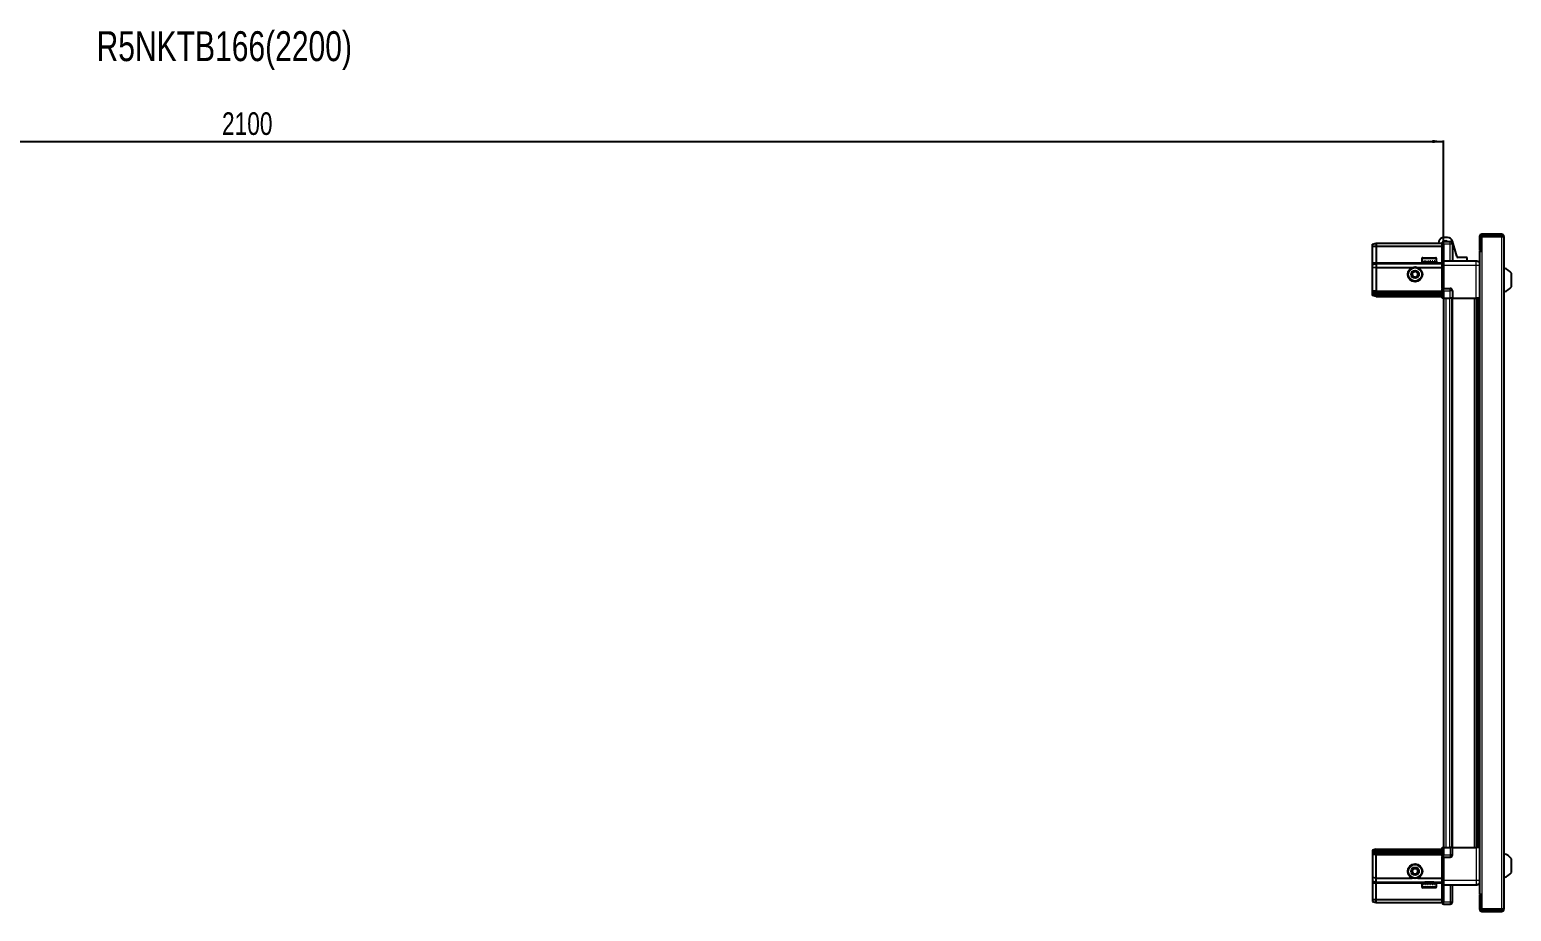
# Model space of a CAD drawing. Header units: millimetres. Extents: x 1132 to 7268, y -1337 to 1928.
# Drawn here: x 4043 to 5352, y 1148 to 1928 of the extents above; entities that cross this region are included whole.
import ezdxf

# ---------------------------------------------------------------- set-up
doc = ezdxf.new("R2010")
doc.units = ezdxf.units.MM
doc.layers.add('FORMAT', color=7, linetype='Continuous')
doc.styles.add('SLDTEXTSTYLE0', font='TXT', dxfattribs={"width": 0.75})
doc.dimstyles.new('SLDDIMSTYLE0', dxfattribs={"dimtxt": 20, "dimasz": 10, "dimexe": 0, "dimexo": 0.0625, "dimgap": 5, "dimtad": 2, "dimdec": 1, "dimrnd": 1e-09, "dimzin": 12, "dimdsep": 46, "dimtxsty": 'SLDTEXTSTYLE0', "dimsah": 1, "dimcen": 0.09, "dimadec": 0, "dimazin": 3, "dimtfac": 1, "dimtofl": 0, "dimtmove": 0, "dimatfit": 3, "dimfxl": 0, "dimfrac": 2, "dimtolj": 1, "dimtzin": 12, "dimarcsym": 0})

# ---------------------------------------------------------------- blocks, each defined once
blk = doc.blocks.new('_D_5')
at = {"layer": 'FORMAT'}
for p, q in [((3192.1, 1690.1), (3192.1, 1829.6)), ((3192.1, 1828.6), (5292.1, 1828.6)), ((5292.1, 1690.1), (5292.1, 1829.6))]:
    blk.add_line(p, q, dxfattribs=at)
for points in [[(3192.1, 1828.6), (3202.1, 1827.1), (3202.1, 1830.1)], [(5292.1, 1828.6), (5282.1, 1830.1), (5282.1, 1827.1)]]:
    blk.add_solid(points, dxfattribs=at)
at = {"layer": 'FORMAT', "insert": (4212.6, 1854.4), "char_height": 20, "attachment_point": 1, "style": 'SLDTEXTSTYLE0'}
blk.add_mtext('2100', dxfattribs=at)

msp = doc.modelspace()

# ---------------------------------------------------------------- linework, layer by layer
at = {"color": 7, "linetype": 'Continuous', "lineweight": 25}
for p, q in [((5295.64, 1743.6), (5292.42, 1743.6)), ((5323.96, 1744.5), (5323.96, 1732.1)), ((5325.46, 1744.5), (5325.46, 1732.1)), ((5325.96, 1744.5), (5343.36, 1744.5)), ((5325.96, 1731.6), (5325.96, 1744.5)), ((5343.36, 1746.6), (5326.06, 1746.6)), ((5343.36, 1745.1), (5326.06, 1745.1)), ((5343.36, 1745.1), (5343.36, 1746.6)), ((5343.36, 1744.5), (5345.46, 1744.5)), ((5345.46, 1744.5), (5345.46, 1149.7)), ((5229.46, 1737.8), (5232.46, 1738.6)), ((5229.46, 1735.95), (5229.46, 1737.8)), ((5229.46, 1735.95), (5232.46, 1736.1)), ((5229.46, 1721.6), (5229.46, 1735.95)), ((5232.46, 1738.6), (5232.46, 1736.1)), ((5232.46, 1738.6), (5290.76, 1738.6)), ((5232.46, 1736.1), (5232.46, 1721.6)), ((5232.46, 1736.1), (5290.76, 1736.1)), ((5288.09, 1740.34), (5287.59, 1738.6)), ((5291.62, 1740.1), (5290.76, 1739.6)), ((5290.76, 1739.6), (5290.76, 1738.1)), ((5290.76, 1723.3), (5290.76, 1738.1)), ((5291.96, 1740.1), (5291.62, 1740.1)), ((5291.96, 1738.1), (5291.96, 1740.1)), ((5291.96, 1740.1), (5297.96, 1740.1)), ((5291.96, 1738.1), (5291.96, 1723.3)), ((5299.96, 1738.1), (5299.96, 1723.1)), ((5303.74, 1727.19), (5299.97, 1740.34)), ((5323.86, 1731.6), (5323.86, 1162.6)), ((5323.86, 1731.6), (5325.96, 1731.6)), ((5323.96, 1732.1), (5325.46, 1732.1)), ((5229.46, 1719.8), (5229.46, 1721.6)), ((5229.46, 1719.8), (5232.46, 1720.6)), ((5229.46, 1716.77), (5229.46, 1719.8)), ((5232.46, 1717.1), (5229.46, 1716.77)), ((5229.46, 1696.6), (5229.46, 1716.77)), ((5232.46, 1721.6), (5232.46, 1720.6)), ((5232.46, 1720.6), (5232.46, 1717.1)), ((5232.46, 1720.6), (5290.76, 1720.6)), ((5232.46, 1717.1), (5232.46, 1696.6)), ((5232.46, 1717.1), (5264.46, 1717.1)), ((5269.46, 1717.1), (5290.76, 1717.1)), ((5272.96, 1725), (5272.96, 1722.1)), ((5272.96, 1722.1), (5272.99, 1722.1)), ((5273.11, 1722.6), (5272.99, 1722.6)), ((5272.99, 1722.6), (5272.99, 1722.1)), ((5272.99, 1722.1), (5273.11, 1722.1)), ((5273.11, 1722.6), (5273.11, 1722.1)), ((5273.11, 1722.1), (5273.52, 1722.1)), ((5273.86, 1722.6), (5273.52, 1722.6)), ((5273.52, 1722.6), (5273.52, 1722.1)), ((5273.52, 1722.1), (5273.86, 1722.1)), ((5273.76, 1725.8), (5285.16, 1725.8)), ((5273.86, 1722.6), (5273.86, 1722.1)), ((5273.86, 1722.1), (5274.64, 1722.1)), ((5275.16, 1722.6), (5274.64, 1722.6)), ((5274.64, 1722.6), (5274.64, 1722.1)), ((5274.64, 1722.1), (5275.16, 1722.1)), ((5275.06, 1722.1), (5275.06, 1722)), ((5275.06, 1722), (5283.86, 1722)), ((5275.16, 1722.6), (5275.16, 1722.1)), ((5275.16, 1722.1), (5276.22, 1722.1)), ((5275.46, 1721.6), (5276.15, 1721.12)), ((5275.46, 1721.6), (5283.46, 1721.6)), ((5276.15, 1721.12), (5275.46, 1720.64)), ((5275.46, 1720.64), (5275.46, 1720.6)), ((5275.46, 1720.64), (5283.46, 1720.64)), ((5276.15, 1721.12), (5282.77, 1721.12)), ((5276.88, 1722.6), (5276.22, 1722.6)), ((5276.22, 1722.6), (5276.22, 1722.1)), ((5276.22, 1722.1), (5276.88, 1722.1)), ((5276.88, 1722.6), (5276.88, 1722.1)), ((5276.88, 1722.1), (5278.12, 1722.1)), ((5278.85, 1722.6), (5278.12, 1722.6)), ((5278.12, 1722.6), (5278.12, 1722.1)), ((5278.12, 1722.1), (5278.55, 1722.1)), ((5278.55, 1722.6), (5278.55, 1722.1)), ((5278.85, 1722.6), (5278.85, 1722.1)), ((5278.85, 1722.1), (5280.15, 1722.1)), ((5280.88, 1722.6), (5280.15, 1722.6)), ((5280.15, 1722.6), (5280.15, 1722.1)), ((5280.42, 1722.6), (5280.42, 1722.1)), ((5280.42, 1722.1), (5280.88, 1722.1)), ((5280.88, 1722.6), (5280.88, 1722.1)), ((5280.88, 1722.1), (5282.11, 1722.1)), ((5282.77, 1722.6), (5282.11, 1722.6)), ((5282.11, 1722.6), (5282.11, 1722.1)), ((5282.11, 1722.1), (5282.77, 1722.1)), ((5282.77, 1722.6), (5282.77, 1722.1)), ((5282.77, 1722.1), (5283.82, 1722.1)), ((5282.77, 1721.12), (5283.46, 1721.6)), ((5283.46, 1720.64), (5282.77, 1721.12)), ((5283.46, 1720.6), (5283.46, 1720.64)), ((5284.34, 1722.6), (5283.82, 1722.6)), ((5283.82, 1722.6), (5283.82, 1722.1)), ((5283.82, 1722.1), (5284.34, 1722.1)), ((5283.86, 1722), (5283.86, 1722.1)), ((5284.34, 1722.6), (5284.34, 1722.1)), ((5284.34, 1722.1), (5285.09, 1722.1)), ((5285.42, 1722.6), (5285.09, 1722.6)), ((5285.09, 1722.6), (5285.09, 1722.1)), ((5285.09, 1722.1), (5285.42, 1722.1)), ((5285.42, 1722.6), (5285.42, 1722.1)), ((5285.42, 1722.1), (5285.82, 1722.1)), ((5285.93, 1722.6), (5285.82, 1722.6)), ((5285.82, 1722.6), (5285.82, 1722.1)), ((5285.82, 1722.1), (5285.93, 1722.1)), ((5285.93, 1722.6), (5285.93, 1722.1)), ((5285.93, 1722.1), (5285.96, 1722.1)), ((5285.96, 1722.1), (5285.96, 1725)), ((5290.76, 1723.1), (5290.76, 1723.3)), ((5291.96, 1723.1), (5290.76, 1723.1)), ((5290.76, 1719.1), (5290.76, 1723.1)), ((5290.76, 1698.8), (5290.76, 1719.1)), ((5291.96, 1723.3), (5291.96, 1723.1)), ((5291.96, 1723.1), (5291.96, 1719.1)), ((5291.96, 1723.1), (5320.96, 1723.1)), ((5291.96, 1719.1), (5291.96, 1698.8)), ((5312.91, 1726.1), (5305.18, 1726.1)), ((5312.91, 1723.1), (5312.91, 1726.1)), ((5352.06, 1700.1), (5352.06, 1712.1)), ((5229.46, 1694.8), (5229.46, 1696.6)), ((5232.46, 1695.6), (5229.46, 1694.8)), ((5229.46, 1694.06), (5229.46, 1694.8)), ((5232.46, 1694.6), (5229.46, 1694.06)), ((5229.46, 1693.56), (5229.46, 1694.06)), ((5229.46, 1692.41), (5229.46, 1693.56)), ((5232.46, 1693.1), (5229.46, 1693.56)), ((5232.46, 1691.6), (5229.46, 1692.41)), ((5232.46, 1696.6), (5232.46, 1695.6)), ((5232.46, 1695.6), (5232.46, 1694.6)), ((5232.46, 1695.6), (5290.76, 1695.6)), ((5232.46, 1694.6), (5232.46, 1693.1)), ((5232.46, 1694.6), (5290.76, 1694.6)), ((5232.46, 1693.1), (5290.76, 1693.1)), ((5232.46, 1693.1), (5232.46, 1691.6)), ((5232.46, 1691.6), (5290.76, 1691.6)), ((5290.76, 1698.6), (5290.76, 1698.8)), ((5291.96, 1698.6), (5290.76, 1698.6)), ((5290.76, 1698.6), (5290.76, 1697.93)), ((5290.76, 1690.1), (5290.76, 1697.93)), ((5291.62, 1690.1), (5290.76, 1690.1)), ((5291.62, 1696.6), (5291.62, 1690.1)), ((5291.96, 1690.1), (5291.62, 1690.1)), ((5291.96, 1698.8), (5291.96, 1698.6)), ((5291.96, 1696.6), (5291.96, 1698.6)), ((5291.96, 1698.6), (5297.96, 1698.6)), ((5291.96, 1696.6), (5291.96, 1698.6)), ((5291.96, 1696.6), (5291.96, 1690.1)), ((5291.96, 1690.1), (5297.96, 1690.1)), ((5292.11, 1690.1), (5292.11, 1204.1)), ((5299.96, 1690.1), (5297.96, 1690.1)), ((5299.31, 1690.1), (5299.31, 1204.1)), ((5299.96, 1696.6), (5299.96, 1690.1)), ((5299.96, 1690.1), (5320.96, 1690.1)), ((5321.98, 1204.1), (5321.98, 1690.1)), ((5322.02, 1204.1), (5322.02, 1690.1)), ((5323.81, 1690.1), (5323.81, 1204.1)), ((5232.46, 1202.6), (5229.46, 1201.8)), ((5229.46, 1201.8), (5229.46, 1200.65)), ((5232.46, 1201.1), (5229.46, 1200.65)), ((5229.46, 1200.65), (5229.46, 1200.15)), ((5232.46, 1199.6), (5229.46, 1200.15)), ((5229.46, 1200.15), (5229.46, 1199.41)), ((5232.46, 1198.6), (5229.46, 1199.41)), ((5229.46, 1199.41), (5229.46, 1197.6)), ((5229.46, 1197.6), (5229.46, 1177.44)), ((5232.46, 1201.1), (5232.46, 1202.6)), ((5232.46, 1202.6), (5290.76, 1202.6)), ((5232.46, 1201.1), (5290.76, 1201.1)), ((5232.46, 1199.6), (5232.46, 1201.1)), ((5232.46, 1199.6), (5290.76, 1199.6)), ((5232.46, 1198.6), (5232.46, 1199.6)), ((5232.46, 1198.6), (5290.76, 1198.6)), ((5232.46, 1197.6), (5232.46, 1198.6)), ((5232.46, 1177.1), (5232.46, 1197.6)), ((5290.76, 1196.28), (5290.76, 1204.1)), ((5290.76, 1204.1), (5291.62, 1204.1)), ((5290.76, 1196.28), (5290.76, 1195.6)), ((5291.96, 1195.6), (5290.76, 1195.6)), ((5290.76, 1195.4), (5290.76, 1195.6)), ((5290.76, 1175.1), (5290.76, 1195.4)), ((5291.62, 1204.1), (5291.62, 1204.1)), ((5291.62, 1204.1), (5291.62, 1197.6)), ((5291.96, 1204.1), (5291.62, 1204.1)), ((5291.96, 1204.1), (5291.96, 1197.6)), ((5291.96, 1204.1), (5291.96, 1204.1)), ((5291.96, 1204.1), (5291.96, 1197.6)), ((5291.96, 1204.1), (5297.96, 1204.1)), ((5291.96, 1195.6), (5291.96, 1197.6)), ((5291.96, 1195.6), (5291.96, 1195.4)), ((5291.96, 1195.6), (5297.96, 1195.6)), ((5291.96, 1195.4), (5291.96, 1175.1)), ((5299.96, 1204.1), (5297.96, 1204.1)), ((5299.96, 1197.6), (5299.96, 1204.1)), ((5299.96, 1204.1), (5320.96, 1204.1)), ((5352.06, 1182.1), (5352.06, 1194.1)), ((5232.46, 1177.1), (5229.46, 1177.44)), ((5229.46, 1177.44), (5229.46, 1174.41)), ((5229.46, 1174.41), (5232.46, 1173.6)), ((5229.46, 1174.41), (5229.46, 1172.6)), ((5229.46, 1172.6), (5229.46, 1158.26)), ((5232.46, 1177.1), (5264.46, 1177.1)), ((5232.46, 1173.6), (5232.46, 1177.1)), ((5232.46, 1173.6), (5290.76, 1173.6)), ((5232.46, 1172.6), (5232.46, 1173.6)), ((5232.46, 1158.1), (5232.46, 1172.6)), ((5269.46, 1177.1), (5290.76, 1177.1)), ((5272.96, 1172.1), (5272.96, 1169.2)), ((5272.98, 1172.1), (5272.96, 1172.1)), ((5272.98, 1171.6), (5272.98, 1172.1)), ((5273.07, 1172.1), (5272.98, 1172.1)), ((5272.98, 1171.6), (5273.07, 1171.6)), ((5273.07, 1171.6), (5273.07, 1172.1)), ((5273.45, 1172.1), (5273.07, 1172.1)), ((5273.45, 1171.6), (5273.45, 1172.1)), ((5273.76, 1172.1), (5273.45, 1172.1)), ((5273.45, 1171.6), (5273.76, 1171.6)), ((5273.76, 1171.6), (5273.76, 1172.1)), ((5274.5, 1172.1), (5273.76, 1172.1)), ((5285.16, 1168.4), (5273.76, 1168.4)), ((5274.5, 1171.6), (5274.5, 1172.1)), ((5275.01, 1172.1), (5274.5, 1172.1)), ((5274.5, 1171.6), (5275.01, 1171.6)), ((5275.01, 1171.6), (5275.01, 1172.1)), ((5276.05, 1172.1), (5275.01, 1172.1)), ((5275.06, 1172.2), (5275.06, 1172.1)), ((5283.86, 1172.2), (5275.06, 1172.2)), ((5275.46, 1173.6), (5275.46, 1173.57)), ((5275.46, 1173.57), (5276.15, 1173.09)), ((5283.46, 1173.57), (5275.46, 1173.57)), ((5276.15, 1173.09), (5275.46, 1172.6)), ((5283.46, 1172.6), (5275.46, 1172.6)), ((5276.05, 1171.6), (5276.05, 1172.1)), ((5276.7, 1172.1), (5276.05, 1172.1)), ((5276.05, 1171.6), (5276.7, 1171.6)), ((5282.77, 1173.09), (5276.15, 1173.09)), ((5276.7, 1171.6), (5276.7, 1172.1)), ((5277.92, 1172.1), (5276.7, 1172.1)), ((5277.92, 1171.6), (5277.92, 1172.1)), ((5278.42, 1172.1), (5277.92, 1172.1)), ((5277.92, 1171.6), (5278.65, 1171.6)), ((5278.42, 1171.6), (5278.42, 1172.1)), ((5278.65, 1171.6), (5278.65, 1172.1)), ((5279.95, 1172.1), (5278.65, 1172.1)), ((5279.95, 1171.6), (5279.95, 1172.1)), ((5279.95, 1171.6), (5280.68, 1171.6)), ((5280.29, 1171.6), (5280.29, 1172.1)), ((5280.68, 1172.1), (5280.29, 1172.1)), ((5280.68, 1171.6), (5280.68, 1172.1)), ((5281.93, 1172.1), (5280.68, 1172.1)), ((5281.93, 1171.6), (5281.93, 1172.1)), ((5282.59, 1172.1), (5281.93, 1172.1)), ((5281.93, 1171.6), (5282.59, 1171.6)), ((5282.59, 1171.6), (5282.59, 1172.1)), ((5283.67, 1172.1), (5282.59, 1172.1)), ((5282.77, 1173.09), (5283.46, 1173.57)), ((5283.46, 1172.6), (5282.77, 1173.09)), ((5283.46, 1173.57), (5283.46, 1173.6)), ((5283.67, 1171.6), (5283.67, 1172.1)), ((5284.2, 1172.1), (5283.67, 1172.1)), ((5283.67, 1171.6), (5284.2, 1171.6)), ((5283.86, 1172.1), (5283.86, 1172.2)), ((5284.2, 1171.6), (5284.2, 1172.1)), ((5284.99, 1172.1), (5284.2, 1172.1)), ((5284.99, 1171.6), (5284.99, 1172.1)), ((5285.34, 1172.1), (5284.99, 1172.1)), ((5284.99, 1171.6), (5285.34, 1171.6)), ((5285.34, 1171.6), (5285.34, 1172.1)), ((5285.77, 1172.1), (5285.34, 1172.1)), ((5285.77, 1171.6), (5285.77, 1172.1)), ((5285.91, 1172.1), (5285.77, 1172.1)), ((5285.77, 1171.6), (5285.91, 1171.6)), ((5285.91, 1171.6), (5285.91, 1172.1)), ((5285.96, 1172.1), (5285.91, 1172.1)), ((5285.96, 1169.2), (5285.96, 1172.1)), ((5290.76, 1171.1), (5290.76, 1175.1)), ((5291.96, 1171.1), (5290.76, 1171.1)), ((5290.76, 1170.9), (5290.76, 1171.1)), ((5290.76, 1156.1), (5290.76, 1170.9)), ((5291.96, 1175.1), (5291.96, 1171.1)), ((5291.96, 1171.1), (5291.96, 1170.9)), ((5291.96, 1171.1), (5320.96, 1171.1)), ((5291.96, 1170.9), (5291.96, 1156.1)), ((5291.96, 1170.9), (5291.96, 1156.1)), ((5299.96, 1156.1), (5299.96, 1171.1)), ((5229.46, 1158.26), (5232.46, 1158.1)), ((5229.46, 1158.26), (5229.46, 1156.41)), ((5229.46, 1156.41), (5232.46, 1155.6)), ((5232.46, 1158.1), (5290.76, 1158.1)), ((5232.46, 1155.6), (5232.46, 1158.1)), ((5232.46, 1155.6), (5290.76, 1155.6)), ((5290.76, 1156.1), (5290.76, 1154.6)), ((5290.76, 1154.6), (5291.62, 1154.1)), ((5291.96, 1154.1), (5291.62, 1154.1)), ((5291.96, 1154.1), (5291.96, 1156.1)), ((5291.96, 1154.1), (5297.96, 1154.1)), ((5325.96, 1162.6), (5323.86, 1162.6)), ((5323.96, 1162.1), (5325.46, 1162.1)), ((5323.96, 1162.1), (5323.96, 1149.7)), ((5325.46, 1162.1), (5325.46, 1149.7)), ((5325.96, 1149.7), (5325.96, 1162.6)), ((5343.36, 1149.7), (5325.96, 1149.7)), ((5326.06, 1149.1), (5343.36, 1149.1)), ((5326.06, 1147.6), (5343.36, 1147.6)), ((5345.46, 1149.7), (5343.36, 1149.7)), ((5343.36, 1149.1), (5343.36, 1147.6))]:
    msp.add_line(p, q, dxfattribs=at)
at = {"color": 8, "linetype": 'Continuous', "lineweight": 18}
for p, q in [((5325.46, 1744.5), (5323.96, 1744.5)), ((5326.06, 1745.1), (5326.06, 1746.6)), ((5343.36, 1744.5), (5343.36, 1149.7)), ((5291.96, 1738.1), (5290.76, 1738.1)), ((5291.96, 1738.1), (5297.96, 1738.1)), ((5297.96, 1738.1), (5297.96, 1740.1)), ((5297.96, 1738.1), (5299.96, 1738.1)), ((5297.96, 1723.1), (5297.96, 1738.1)), ((5325.96, 1731.6), (5325.96, 1162.6)), ((5229.46, 1721.6), (5232.46, 1721.6)), ((5232.46, 1721.6), (5275.46, 1721.6)), ((5272.96, 1725), (5285.96, 1725)), ((5283.46, 1721.6), (5290.76, 1721.6)), ((5290.76, 1723.3), (5291.96, 1723.3)), ((5291.96, 1719.1), (5290.76, 1719.1)), ((5291.96, 1719.1), (5320.96, 1719.1)), ((5320.96, 1690.1), (5320.96, 1719.1)), ((5232.46, 1696.6), (5229.46, 1696.6)), ((5232.46, 1696.6), (5290.76, 1696.6)), ((5290.76, 1698.8), (5291.96, 1698.8)), ((5291.96, 1696.6), (5291.62, 1696.6)), ((5291.96, 1696.6), (5297.96, 1696.6)), ((5294.11, 1690.1), (5294.11, 1204.1)), ((5297.31, 1690.1), (5297.31, 1204.1)), ((5297.96, 1696.6), (5297.96, 1698.6)), ((5297.96, 1690.1), (5297.96, 1696.6)), ((5299.96, 1696.6), (5297.96, 1696.6)), ((5299.96, 1690.1), (5299.96, 1204.1)), ((5319.36, 1204.1), (5319.36, 1690.1)), ((5320.77, 1690.1), (5320.77, 1204.1)), ((5323.22, 1204.1), (5323.22, 1690.1)), ((5232.46, 1197.6), (5229.46, 1197.6)), ((5232.46, 1197.6), (5290.76, 1197.6)), ((5291.96, 1195.4), (5290.76, 1195.4)), ((5291.96, 1204.1), (5291.62, 1204.1)), ((5291.96, 1197.6), (5291.62, 1197.6)), ((5291.96, 1197.6), (5297.96, 1197.6)), ((5297.96, 1204.1), (5297.96, 1197.6)), ((5299.96, 1197.6), (5297.96, 1197.6)), ((5297.96, 1197.6), (5297.96, 1195.6)), ((5320.96, 1204.1), (5320.96, 1175.1)), ((5229.46, 1172.6), (5232.46, 1172.6)), ((5232.46, 1172.6), (5275.46, 1172.6)), ((5285.96, 1169.2), (5272.96, 1169.2)), ((5283.46, 1172.6), (5290.76, 1172.6)), ((5291.96, 1175.1), (5290.76, 1175.1)), ((5291.96, 1170.9), (5290.76, 1170.9)), ((5291.96, 1175.1), (5320.96, 1175.1)), ((5297.96, 1171.1), (5297.96, 1156.1)), ((5291.96, 1156.1), (5290.76, 1156.1)), ((5291.96, 1156.1), (5297.96, 1156.1)), ((5297.96, 1156.1), (5299.96, 1156.1)), ((5297.96, 1156.1), (5297.96, 1154.1)), ((5325.46, 1149.7), (5323.96, 1149.7)), ((5326.06, 1149.1), (5326.06, 1147.6))]:
    msp.add_line(p, q, dxfattribs=at)
at = {"color": 7, "linetype": 'Continuous', "lineweight": 25}
for centre, radius in [((5266.96, 1711.1), 6.5), ((5266.96, 1711.1), 3.46), ((5266.96, 1183.1), 6.5), ((5266.96, 1183.1), 3.46)]:
    msp.add_circle(centre, radius, dxfattribs=at)
at = {"color": 8, "linetype": 'Continuous', "lineweight": 18}
for centre in [(5266.96, 1711.1), (5266.96, 1183.1)]:
    msp.add_circle(centre, 5.7, dxfattribs=at)
at = {"color": 7, "linetype": 'Continuous', "lineweight": 25}
for centre, radius, start, end in [((5292.42, 1739.1), 4.5, 90, 164), ((5295.64, 1739.1), 4.5, 16, 90), ((5326.06, 1744.5), 2.1, 90, 180), ((5326.06, 1744.5), 0.6, 90, 180), ((5343.36, 1744.5), 2.1, 0, 90), ((5343.36, 1744.5), 0.6, 0, 90), ((5294.01, 1738.7), 1.9, 47.4631, 132.5369), ((5297.96, 1738.1), 2, 360, 90), ((5273.76, 1725), 0.8, 90, 180), ((5275.06, 1721.6), 0.4, 0, 90), ((5283.86, 1721.6), 0.4, 90, 180), ((5285.16, 1725), 0.8, 0, 90), ((5305.18, 1727.6), 1.5, 196, 270), ((5342.43, 1705.08), 11.91, 36.1266, 75.29965), ((5266.96, 1711.1), 2.5, 120.74103, 180.74103), ((5266.96, 1711.1), 2.5, 180.74103, 240.74103), ((5266.96, 1711.1), 2.5, 60.74103, 120.74103), ((5266.96, 1711.1), 2.5, 240.74103, 300.74103), ((5266.96, 1711.1), 2.5, 0.74103, 60.74103), ((5266.96, 1711.1), 2.5, 300.74103, 0.74103), ((5297.96, 1696.6), 2, 0, 90), ((5342.43, 1707.13), 11.91, 284.70035, 323.8734), ((5297.96, 1197.6), 2, 270, 0), ((5342.43, 1187.08), 11.91, 36.1266, 75.29965), ((5266.96, 1183.1), 2.5, 155.91157, 215.91157), ((5266.96, 1183.1), 2.5, 95.91157, 155.91157), ((5266.96, 1183.1), 2.5, 215.91157, 275.91157), ((5266.96, 1183.1), 2.5, 35.91157, 95.91157), ((5266.96, 1183.1), 2.5, 275.91157, 335.91157), ((5266.96, 1183.1), 2.5, 335.91157, 35.91157), ((5342.43, 1189.13), 11.91, 284.70035, 323.8734), ((5273.76, 1169.2), 0.8, 180, 270), ((5275.06, 1172.6), 0.4, 270, 0), ((5283.86, 1172.6), 0.4, 180, 270), ((5285.16, 1169.2), 0.8, 270, 0), ((5297.96, 1156.1), 2, 270, 0), ((5326.06, 1149.7), 2.1, 180, 270), ((5326.06, 1149.7), 0.6, 180, 270), ((5343.36, 1149.7), 0.6, 270, 0), ((5343.36, 1149.7), 2.1, 270, 0)]:
    msp.add_arc(centre, radius, start, end, dxfattribs=at)
for centre, start_param, end_param in [((5288.16, 1696.6), 0, 0.7227342), ((5288.16, 1197.6), 5.5604511, 6.2831853)]:
    msp.add_ellipse(centre, major_axis=(3.46, 0), ratio=0.5773503, start_param=start_param, end_param=end_param, dxfattribs=at)
for points, knots in [([(5320.96, 1723.1), (5321.4, 1723.06), (5322.08, 1722.99), (5322.89, 1722.55), (5323.44, 1722.11), (5323.72, 1721.74), (5323.86, 1721.56)], [0, 0, 0, 0, 0.3842982, 0.5911726, 0.8024372, 1, 1, 1, 1]), ([(5264.44, 1712.52), (5264.88, 1712.78), (5265.71, 1713.27), (5266.54, 1713.76), (5266.92, 1713.99)], [0, 0, 0, 0, 0.53468586, 1, 1, 1, 1]), ([(5264.48, 1709.63), (5264.47, 1709.75), (5264.47, 1710.35), (5264.45, 1711.35), (5264.44, 1712.17), (5264.44, 1712.52)], [0, 0, 0, 0, 0.1331247, 0.6370994, 1, 1, 1, 1]), ([(5266.99, 1708.22), (5266.54, 1708.47), (5265.7, 1708.94), (5264.87, 1709.41), (5264.48, 1709.63)], [0, 0, 0, 0, 0.5346859, 1, 1, 1, 1]), ([(5266.92, 1713.99), (5267.37, 1713.74), (5268.21, 1713.27), (5269.05, 1712.8), (5269.44, 1712.58)], [0, 0, 0, 0, 0.5346859, 1, 1, 1, 1]), ([(5269.48, 1709.69), (5269.03, 1709.43), (5268.2, 1708.94), (5267.38, 1708.45), (5266.99, 1708.22)], [0, 0, 0, 0, 0.5346859, 1, 1, 1, 1]), ([(5269.44, 1712.58), (5269.44, 1712.24), (5269.45, 1711.41), (5269.47, 1710.42), (5269.47, 1709.82), (5269.48, 1709.69)], [0, 0, 0, 0, 0.3629006, 0.8668753, 1, 1, 1, 1]), ([(5323.81, 1690.1), (5323.77, 1690.1), (5323.55, 1690.1), (5322.83, 1690.1), (5321.87, 1690.1), (5321.22, 1690.1), (5320.96, 1690.1)], [0, 0, 0, 0, 0.0717073, 0.4209791, 0.7702508, 1, 1, 1, 1]), ([(5323.81, 1204.1), (5323.77, 1204.1), (5323.55, 1204.1), (5322.83, 1204.1), (5321.87, 1204.1), (5321.22, 1204.1), (5320.96, 1204.1)], [0, 0, 0, 0, 0.0717073, 0.4209791, 0.7702508, 1, 1, 1, 1]), ([(5264.09, 1182.81), (5264.3, 1183.28), (5264.69, 1184.16), (5265.08, 1185.03), (5265.26, 1185.44)], [0, 0, 0, 0, 0.5346859, 1, 1, 1, 1]), ([(5265.78, 1180.47), (5265.48, 1180.89), (5264.91, 1181.67), (5264.35, 1182.45), (5264.09, 1182.81)], [0, 0, 0, 0, 0.5346859, 1, 1, 1, 1]), ([(5265.26, 1185.44), (5265.61, 1185.48), (5266.43, 1185.56), (5267.42, 1185.67), (5268.01, 1185.73), (5268.14, 1185.74)], [0, 0, 0, 0, 0.3629006, 0.8668753, 1, 1, 1, 1]), ([(5268.65, 1180.77), (5268.53, 1180.75), (5267.93, 1180.69), (5266.94, 1180.59), (5266.12, 1180.5), (5265.78, 1180.47)], [0, 0, 0, 0, 0.1331247, 0.6370994, 1, 1, 1, 1]), ([(5268.14, 1185.74), (5268.44, 1185.32), (5269, 1184.54), (5269.57, 1183.76), (5269.83, 1183.4)], [0, 0, 0, 0, 0.5346859, 1, 1, 1, 1]), ([(5269.83, 1183.4), (5269.62, 1182.93), (5269.22, 1182.05), (5268.83, 1181.17), (5268.65, 1180.77)], [0, 0, 0, 0, 0.5346859, 1, 1, 1, 1]), ([(5320.96, 1171.1), (5321.4, 1171.15), (5322.08, 1171.22), (5322.89, 1171.66), (5323.44, 1172.1), (5323.72, 1172.47), (5323.86, 1172.65)], [0, 0, 0, 0, 0.3842982, 0.5911726, 0.8024372, 1, 1, 1, 1])]:
    msp.add_open_spline(points, degree=3, knots=knots, dxfattribs=at)
at = {"color": 8, "linetype": 'Continuous', "lineweight": 18}
for points in [[(5320.96, 1719.1), (5320.96, 1719.63), (5320.96, 1720.68), (5320.96, 1722), (5320.96, 1722.92), (5320.96, 1723.04), (5320.96, 1723.1)], [(5320.96, 1175.1), (5320.96, 1174.58), (5320.96, 1173.53), (5320.96, 1172.21), (5320.96, 1171.28), (5320.96, 1171.16), (5320.96, 1171.1)]]:
    msp.add_open_spline(points, degree=3, dxfattribs=at)
for points in [[(5320.96, 1719.1), (5321.4, 1719.1), (5322.08, 1719.1), (5322.89, 1719.1), (5323.44, 1719.1), (5323.72, 1719.1), (5323.86, 1719.1)], [(5320.96, 1175.1), (5321.4, 1175.1), (5322.08, 1175.1), (5322.89, 1175.1), (5323.44, 1175.1), (5323.72, 1175.1), (5323.86, 1175.1)]]:
    msp.add_open_spline(points, degree=3, knots=[0, 0, 0, 0, 0.3842982, 0.5911726, 0.8024372, 1, 1, 1, 1], dxfattribs=at)

# ---------------------------------------------------------------- texts
at = {"layer": 'FORMAT', "insert": (4101.77, 1926.15), "char_height": 26.4583, "attachment_point": 1, "style": 'SLDTEXTSTYLE0'}
msp.add_mtext('R5NKTB166(2200)', dxfattribs=at)

# ---------------------------------------------------------------- dimensions: what is measured, and where the dimension line sits
at = {"layer": 'FORMAT'}
dim = msp.add_linear_dim(base=(5292.11, 1828.6), p1=(3192.11, 1690.1), p2=(5292.11, 1690.1), angle=0, dimstyle='SLDDIMSTYLE0', dxfattribs=at)
dim.commit()
dim.dimension.update_dxf_attribs({"geometry": '_D_5', "text_midpoint": (4242.11, 1828.6), "dimtype": 160})

doc.saveas('drawing.dxf')
